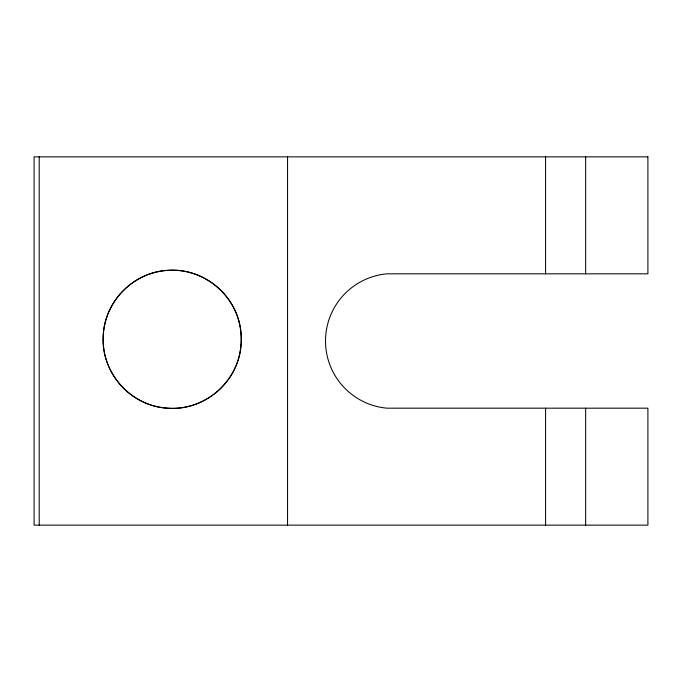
<?xml version="1.0" encoding="UTF-8"?>
<svg xmlns="http://www.w3.org/2000/svg" width="682" height="682" viewBox="0 0 682 682"><rect width="100%" height="100%" fill="white"/><g stroke="black" fill="none" stroke-linecap="round" stroke-linejoin="round"><path stroke-width="1.02" d="M585.65 156.86L585.65 273.823M585.65 408.177L585.65 525.14M545.583 156.86L545.583 273.823M545.583 408.177L545.583 525.14M287.557 156.86L287.557 525.14M39.206 156.86L39.206 525.14M103.229 336.098C100.714 372.074 130.68 405.986 166.621 408.109C202.452 411.851 237.455 383.139 240.797 347.266A57.279 47.442 -90 0 0 240.959 332.833C238.41 296.892 204.071 267.404 168.156 270.345C133.885 271.649 104.107 301.828 103.229 336.098M647.9 156.86L34.1 156.86L34.1 525.14L647.9 525.14L647.9 408.177L386.992 408.177A67.441 67.441 0 0 1 386.992 273.823L647.9 273.823L647.9 156.86M134.959 397.427A69.053 69.053 0 0 0 241.181 342.458A69.053 69.053 0 0 0 140.466 277.958A69.053 69.053 0 0 0 134.959 397.427"/></g></svg>
